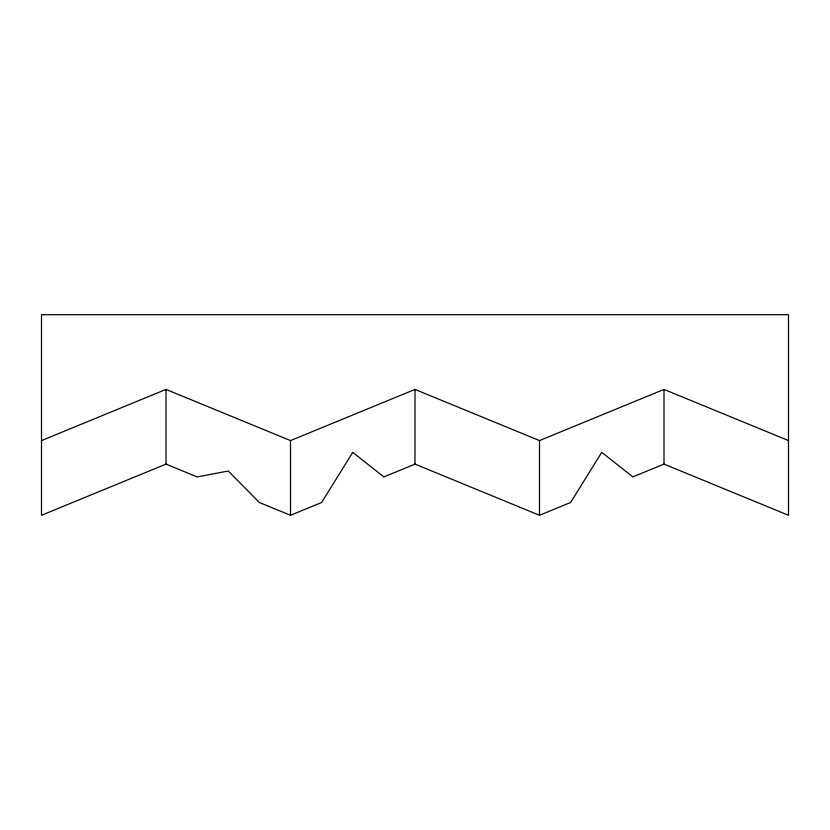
<?xml version="1.0" encoding="UTF-8"?>
<svg xmlns="http://www.w3.org/2000/svg" width="830" height="830" viewBox="0 0 830 830"><rect width="100%" height="100%" fill="white"/><g stroke="black" fill="none" stroke-linecap="round" stroke-linejoin="round"><path stroke-width="1.25" d="M41.5 440.585L166 389.415L290.5 440.585L415 389.415L539.5 440.585L664 389.415L788.5 440.585M166 464.115L41.5 515.285L41.5 314.715L788.5 314.715L788.5 515.285L664 464.115L632.875 476.908L601.75 452.35L570.625 502.492L539.5 515.285L415 464.115L383.875 476.908L352.75 452.35L321.625 502.492L290.5 515.285L259.375 502.492L228.25 471.025L197.125 476.908L166 464.115L166 389.415M664 389.415L664 464.115M539.5 440.585L539.5 515.285M415 389.415L415 464.115M290.5 440.585L290.5 515.285"/></g></svg>
